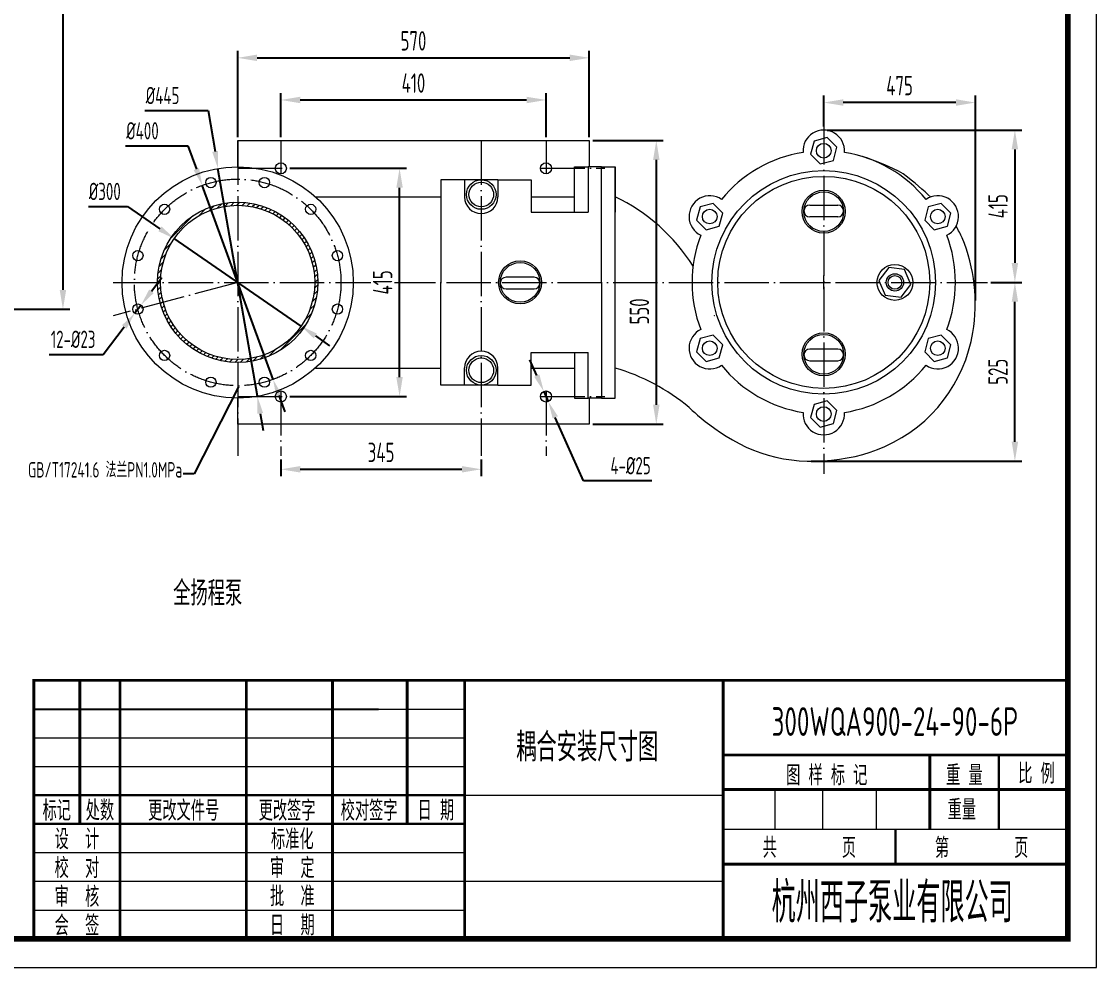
# Model space of a CAD drawing. Header units: millimetres. Extents: x 76430 to 80343, y 6501 to 9267.
# Drawn here: x 78600 to 80343, y 6501 to 8035 of the extents above; entities that cross this region are included whole.
import ezdxf
from ezdxf.enums import TextEntityAlignment as Align

# ---------------------------------------------------------------- set-up
doc = ezdxf.new("R2010")
doc.units = ezdxf.units.MM
doc.header["$LTSCALE"] = 3
doc.header["$PDSIZE"] = -5
doc.linetypes.add('ACAD_ISO04W100', pattern=[30, 24, -3, 0, -3])
doc.layers.get('0').update_dxf_attribs({"lineweight": 18})
doc.layers.get('Defpoints').update_dxf_attribs({"lineweight": 18})
for name, color, linetype in [('1轮廓实线层', 7, 'Continuous'), ('2细线层', 4, 'Continuous'), ('6文字层', 3, 'Continuous')]:
    doc.layers.add(name, color=color, linetype=linetype)
for name, color, linetype, lineweight in [('图层1', 7, 'Continuous', 18), ('尺寸线层', 3, 'Continuous', 18), ('标注', 7, 'Continuous', 13)]:
    doc.layers.add(name, color=color, linetype=linetype, lineweight=lineweight)
doc.styles.add('HZTXT', font='geniso.shx', dxfattribs={"width": 0.7, "bigfont": 'hztxt.shx'})
doc.styles.get("Standard").update_dxf_attribs({"font": 'geniso.shx', "width": 0.7, "bigfont": 'hztxt.shx'})
doc.dimstyles.new('ISO-25', dxfattribs={"dimscale": 5, "dimtxt": 3.5, "dimasz": 3.5, "dimexe": 1.25, "dimexo": 0.625, "dimgap": 1.3, "dimtad": 1, "dimdec": 0, "dimtxsty": 'HZTXT', "dimcen": 2.5, "dimdle": 5, "dimclrt": 256, "dimadec": 0, "dimazin": 0, "dimtfac": 1, "dimtdec": 0, "dimtmove": 0, "dimatfit": 3, "dimfxl": 1, "dimarcsym": 0})
doc.dimstyles.new('副本 (2) (3) ISO-25', dxfattribs={"dimscale": 8, "dimtxt": 3.5, "dimasz": 3.5, "dimexe": 1.25, "dimexo": 0.625, "dimgap": 1.3, "dimtad": 1, "dimtih": 1, "dimtoh": 1, "dimdec": 0, "dimtxsty": 'HZTXT', "dimcen": 2.5, "dimdle": 5, "dimclrt": 256, "dimadec": 0, "dimazin": 0, "dimtfac": 1, "dimtdec": 0, "dimtmove": 0, "dimatfit": 3, "dimfxl": 1, "dimtolj": 1, "dimarcsym": 1})

# ---------------------------------------------------------------- blocks, each defined once
blk = doc.blocks.new('*D9')
at = {"layer": 'Defpoints', "color": 0, "transparency": 16777216}
for p in [(79520.6, 7976), (78950.6, 7841.9), (79520.6, 7841.9)]:
    blk.add_point(p, dxfattribs=at)
at = {"layer": '尺寸线层', "color": 0, "linetype": 'Continuous', "lineweight": -2, "transparency": 16777216}
for p, q in [((78950.6, 7847.5), (78950.6, 7987.3)), ((79520.6, 7847.5), (79520.6, 7987.3)), ((78982.1, 7976), (79489.1, 7976))]:
    blk.add_line(p, q, dxfattribs=at)
at = {"layer": '尺寸线层', "color": 0, "transparency": 16777216}
for points in [[(78982.1, 7981.3), (78982.1, 7970.8), (78950.6, 7976)], [(79489.1, 7981.3), (79489.1, 7970.8), (79520.6, 7976)]]:
    blk.add_solid(points, dxfattribs=at)
at = {"layer": '尺寸线层', "transparency": 16777216, "insert": (79235.6, 8003.5), "char_height": 31.5, "attachment_point": 5, "style": 'HZTXT', "bg_fill": 3, "box_fill_scale": 1.1, "bg_fill_color": 256, "bg_fill_true_color": 13158600, "bg_fill_transparency": 7779240}
blk.add_mtext('\\A1;570', dxfattribs=at)
blk = doc.blocks.new('*D10')
at = {"layer": 'Defpoints', "color": 0, "transparency": 16777216}
for p in [(79450.6, 7907.7), (79020.6, 7841.9), (79450.6, 7841.9)]:
    blk.add_point(p, dxfattribs=at)
at = {"layer": '尺寸线层', "color": 0, "linetype": 'Continuous', "lineweight": -2, "transparency": 16777216}
for p, q in [((79020.6, 7847.5), (79020.6, 7918.9)), ((79450.6, 7847.5), (79450.6, 7918.9)), ((79052.1, 7907.7), (79419.1, 7907.7))]:
    blk.add_line(p, q, dxfattribs=at)
at = {"layer": '尺寸线层', "color": 0, "transparency": 16777216}
for points in [[(79052.1, 7912.9), (79052.1, 7902.4), (79020.6, 7907.7)], [(79419.1, 7912.9), (79419.1, 7902.4), (79450.6, 7907.7)]]:
    blk.add_solid(points, dxfattribs=at)
at = {"layer": '尺寸线层', "transparency": 16777216, "insert": (79235.6, 7935.1), "char_height": 31.5, "attachment_point": 5, "style": 'HZTXT', "bg_fill": 3, "box_fill_scale": 1.1, "bg_fill_color": 256, "bg_fill_true_color": 13158600, "bg_fill_transparency": 7778724}
blk.add_mtext('\\A1;410', dxfattribs=at)
blk = doc.blocks.new('*D11')
at = {"layer": 'Defpoints', "color": 0, "transparency": 16777216}
for p in [(79520.6, 7841.9), (79520.6, 7381.9), (79629.3, 7381.9)]:
    blk.add_point(p, dxfattribs=at)
at = {"layer": '尺寸线层', "color": 0, "linetype": 'Continuous', "lineweight": -2, "transparency": 16777216}
for p, q in [((79526.2, 7841.9), (79640.6, 7841.9)), ((79629.3, 7810.4), (79629.3, 7413.4)), ((79526.2, 7381.9), (79640.6, 7381.9))]:
    blk.add_line(p, q, dxfattribs=at)
at = {"layer": '尺寸线层', "color": 0, "transparency": 16777216}
for points in [[(79624.1, 7810.4), (79634.6, 7810.4), (79629.3, 7841.9)], [(79624.1, 7413.4), (79634.6, 7413.4), (79629.3, 7381.9)]]:
    blk.add_solid(points, dxfattribs=at)
at = {"layer": '尺寸线层', "transparency": 16777216, "insert": (79601.9, 7564.8), "char_height": 31.5, "attachment_point": 5, "rotation": 90, "style": 'HZTXT', "bg_fill": 3, "box_fill_scale": 1.1, "bg_fill_color": 256, "bg_fill_true_color": 13158600, "bg_fill_transparency": 7779240}
blk.add_mtext('\\A1;550', dxfattribs=at)
blk = doc.blocks.new('*D12')
at = {"layer": 'Defpoints', "color": 0, "transparency": 16777216}
for p in [(79029.6, 7796.9), (79213.1, 7796.9), (79029.6, 7426.9)]:
    blk.add_point(p, dxfattribs=at)
at = {"layer": '尺寸线层', "color": 0, "linetype": 'Continuous', "lineweight": -2, "transparency": 16777216}
for p, q in [((79035.2, 7796.9), (79224.3, 7796.9)), ((79213.1, 7458.4), (79213.1, 7765.4)), ((79035.2, 7426.9), (79224.3, 7426.9))]:
    blk.add_line(p, q, dxfattribs=at)
at = {"layer": '尺寸线层', "color": 0, "transparency": 16777216}
for points in [[(79207.8, 7765.4), (79218.3, 7765.4), (79213.1, 7796.9)], [(79207.8, 7458.4), (79218.3, 7458.4), (79213.1, 7426.9)]]:
    blk.add_solid(points, dxfattribs=at)
at = {"layer": '尺寸线层', "transparency": 16777216, "insert": (79185.6, 7611.9), "char_height": 31.5, "attachment_point": 5, "rotation": 90, "style": 'HZTXT', "bg_fill": 3, "box_fill_scale": 1.1, "bg_fill_color": 256, "bg_fill_true_color": 13158600, "bg_fill_transparency": 1785980}
blk.add_mtext('\\A1;415', dxfattribs=at)
blk = doc.blocks.new('*D13')
at = {"layer": 'Defpoints', "color": 0, "transparency": 16777216}
for p in [(79020.6, 7330.6), (79345.6, 7330.6), (79345.6, 7308.9)]:
    blk.add_point(p, dxfattribs=at)
at = {"layer": '尺寸线层', "color": 0, "linetype": 'Continuous', "lineweight": -2, "transparency": 16777216}
for p, q in [((79020.6, 7325), (79020.6, 7297.6)), ((79345.6, 7325), (79345.6, 7297.6)), ((79052.1, 7308.9), (79314.1, 7308.9))]:
    blk.add_line(p, q, dxfattribs=at)
at = {"layer": '尺寸线层', "color": 0, "transparency": 16777216}
for points in [[(79052.1, 7314.1), (79052.1, 7303.6), (79020.6, 7308.9)], [(79314.1, 7314.1), (79314.1, 7303.6), (79345.6, 7308.9)]]:
    blk.add_solid(points, dxfattribs=at)
at = {"layer": '尺寸线层', "transparency": 16777216, "insert": (79183.1, 7336.3), "char_height": 31.5, "attachment_point": 5, "style": 'HZTXT', "bg_fill": 3, "box_fill_scale": 1.1, "bg_fill_color": 256, "bg_fill_true_color": 13158600, "bg_fill_transparency": 7779756}
blk.add_mtext('\\A1;345', dxfattribs=at)
blk = doc.blocks.new('*D20')
at = {"layer": 'Defpoints', "color": 0, "transparency": 16777216}
for p in [(79446.9, 7435.1), (79454.2, 7418.7)]:
    blk.add_point(p, dxfattribs=at)
at = {"layer": '尺寸线层', "color": 0, "linetype": 'Continuous', "lineweight": -2, "transparency": 16777216}
for p, q in [((79435.6, 7460.7), (79424.2, 7486.3)), ((79446.9, 7435.1), (79454.2, 7418.7)), ((79511.1, 7290.3), (79465.6, 7393.1)), ((79622.3, 7290.3), (79511.1, 7290.3))]:
    blk.add_line(p, q, dxfattribs=at)
at = {"layer": '尺寸线层', "color": 0, "transparency": 16777216}
for points in [[(79439.9, 7462.6), (79431.3, 7458.9), (79446.9, 7435.1)], [(79469.8, 7395), (79461.3, 7391.2), (79454.2, 7418.7)]]:
    blk.add_solid(points, dxfattribs=at)
at = {"layer": '尺寸线层', "transparency": 16777216, "insert": (79587.6, 7314.7), "char_height": 28, "attachment_point": 5, "style": 'HZTXT'}
blk.add_mtext('\\A1;4-%%C25', dxfattribs=at)
blk = doc.blocks.new('*D25')
at = {"layer": 'Defpoints', "color": 0, "transparency": 16777216}
for p in [(78847.7, 7682.9), (79053.5, 7541)]:
    blk.add_point(p, dxfattribs=at)
at = {"layer": '尺寸线层', "color": 0, "linetype": 'Continuous', "lineweight": -2, "transparency": 16777216}
for p, q in [((78708.7, 7735), (78772, 7735)), ((78772, 7735), (78824.6, 7698.8)), ((79053.5, 7541), (78847.7, 7682.9)), ((79076.6, 7525.1), (79099.6, 7509.2))]:
    blk.add_line(p, q, dxfattribs=at)
at = {"layer": '尺寸线层', "color": 0, "transparency": 16777216}
for points in [[(78827.3, 7702.6), (78822, 7694.9), (78847.7, 7682.9)], [(79079.2, 7528.9), (79073.9, 7521.2), (79053.5, 7541)]]:
    blk.add_solid(points, dxfattribs=at)
at = {"layer": '尺寸线层', "transparency": 16777216, "insert": (78735.2, 7759.4), "char_height": 28, "attachment_point": 5, "style": 'HZTXT'}
blk.add_mtext('\\A1;%%C300', dxfattribs=at)
blk = doc.blocks.new('*D21')
at = {"layer": 'Defpoints', "color": 0, "transparency": 16777216}
for p in [(78918.7, 7796.7), (78982.5, 7427.2)]:
    blk.add_point(p, dxfattribs=at)
at = {"layer": '尺寸线层', "color": 0, "linetype": 'Continuous', "lineweight": -2, "transparency": 16777216}
for p, q in [((78800.1, 7890.5), (78902.5, 7890.5)), ((78902.5, 7890.5), (78913.9, 7824.3)), ((78982.5, 7427.2), (78918.7, 7796.7)), ((78987.2, 7399.6), (78992, 7372))]:
    blk.add_line(p, q, dxfattribs=at)
at = {"layer": '尺寸线层', "color": 0, "transparency": 16777216}
for points in [[(78918.5, 7825.1), (78909.3, 7823.5), (78918.7, 7796.7)], [(78991.8, 7400.4), (78982.6, 7398.8), (78982.5, 7427.2)]]:
    blk.add_solid(points, dxfattribs=at)
at = {"layer": '尺寸线层', "transparency": 16777216, "insert": (78828.9, 7914.9), "char_height": 28, "attachment_point": 5, "style": 'HZTXT'}
blk.add_mtext('\\A1;%%C445', dxfattribs=at)
blk = doc.blocks.new('*D22')
at = {"layer": 'Defpoints', "color": 0, "transparency": 16777216}
for p in [(78893.2, 7769.3), (79008, 7454.6)]:
    blk.add_point(p, dxfattribs=at)
at = {"layer": '尺寸线层', "color": 0, "linetype": 'Continuous', "lineweight": -2, "transparency": 16777216}
for p, q in [((78768.8, 7833.3), (78869.8, 7833.3)), ((78869.8, 7833.3), (78883.6, 7795.6)), ((79008, 7454.6), (78893.2, 7769.3)), ((79017.6, 7428.3), (79027.2, 7402))]:
    blk.add_line(p, q, dxfattribs=at)
at = {"layer": '尺寸线层', "color": 0, "transparency": 16777216}
for points in [[(78888, 7797.2), (78879.2, 7794), (78893.2, 7769.3)], [(79022, 7429.9), (79013.2, 7426.7), (79008, 7454.6)]]:
    blk.add_solid(points, dxfattribs=at)
at = {"layer": '尺寸线层', "transparency": 16777216, "insert": (78796.3, 7857.7), "char_height": 28, "attachment_point": 5, "style": 'HZTXT'}
blk.add_mtext('\\A1;%%C400', dxfattribs=at)
blk = doc.blocks.new('1')
at = {"ltscale": 0.5}
for p, q in [((80296.5, 6966.7), (80296.5, 6547.7)), ((79318.6, 6780.5), (79737.7, 6780.5)), ((80296.5, 6724.6), (79737.7, 6724.6)), ((79318.6, 6640.8), (79737.7, 6640.8)), ((78620.1, 6547.7), (80296.5, 6547.7))]:
    blk.add_line(p, q, dxfattribs=at)
at = {"const_width": 9.31}
blk.add_lwpolyline([(76664.4, 9220.5), (80296.5, 9220.5), (80296.5, 6547.7), (76664.4, 6547.7)], close=True, dxfattribs=at)
for points, const_width in [([(78620.1, 6547.7), (78620.1, 6966.7), (80296.5, 6966.7)], 4.66), ([(78694.6, 6966.7), (78694.6, 6733.9)], 4.66), ([(78759.8, 6966.7), (78759.8, 6547.7)], 4.66), ([(78964.7, 6966.7), (78964.7, 6733.9)], 4.66), ([(79104.4, 6966.7), (79104.4, 6733.9)], 4.66), ([(79225.5, 6966.7), (79225.5, 6733.9)], 4.66), ([(79318.6, 6966.7), (79318.6, 6733.9)], 4.66), ([(79737.7, 6547.7), (79737.7, 6966.7)], 4.66), ([(79737.7, 6845.7), (80296.5, 6845.7)], 4.66), ([(80072.9, 6724.6), (80072.9, 6845.7)], 4.66), ([(80184.7, 6724.6), (80184.7, 6845.7)], 3.73), ([(78620.1, 6780.5), (79318.6, 6780.5)], 3.73), ([(79737.7, 6789.8), (80296.5, 6789.8)], 4.66), ([(78620.1, 6733.9), (79318.6, 6733.9)], 3.73), ([(78964.7, 6733.9), (78964.7, 6547.7)], 4.66), ([(79104.4, 6733.9), (79104.4, 6547.7)], 4.66), ([(79318.6, 6733.9), (79318.6, 6547.7)], 4.66), ([(79737.7, 6603.5), (79737.7, 6733.9)], 4.66), ([(80017.1, 6668.7), (80017.1, 6724.6)], 3.73), ([(79737.7, 6668.7), (80296.5, 6668.7)], 4.66)]:
    blk.add_lwpolyline(points, dxfattribs=dict(const_width=const_width))
at = {"layer": '1轮廓实线层'}
blk.add_line((80296.5, 6966.7), (78620.1, 6966.7), dxfattribs=at)
at = {"layer": '2细线层'}
blk.add_line((78620.1, 6920.2), (79178.9, 6920.2), dxfattribs=at)
at = {"layer": '尺寸线层'}
for p, q in [((80343, 6501.1), (80343, 9267)), ((78620.1, 6920.2), (79318.6, 6920.2)), ((78620.1, 6873.6), (79318.6, 6873.6)), ((78620.1, 6827), (79318.6, 6827)), ((79821.5, 6789.8), (79821.5, 6724.6)), ((79898.7, 6789.8), (79898.7, 6724.6)), ((79986, 6789.8), (79986, 6724.6)), ((78620.1, 6687.3), (79318.6, 6687.3)), ((78620.1, 6640.8), (79318.6, 6640.8)), ((78620.1, 6594.2), (79318.6, 6594.2)), ((76431.6, 6501.1), (80343, 6501.1))]:
    blk.add_line(p, q, dxfattribs=at)
at = {"layer": '尺寸线层', "const_width": 3.73}
blk.add_lwpolyline([(78620.1, 6966.7), (78620.1, 6547.7)], dxfattribs=at)
at = {"layer": '2细线层', "ltscale": 0.5, "width": 0.707}
for tag, p in [('比例', (80241.9, 6756.8)), ('标准化', (79205.2, 6708.2)), ('设计', (78860.9, 6706.9)), ('校对', (78859.8, 6663.9)), ('审定', (79208.1, 6663.5)), ('审核', (78858.1, 6615.9)), ('批准', (79209.6, 6615.8)), ('会签', (78857, 6571.6)), ('日期', (79210.6, 6572))]:
    blk.add_attdef(tag, text='', height=32.6, dxfattribs=at).set_placement(p, align=Align.MIDDLE_CENTER)
at = {"layer": '6文字层', "width": 0.707}
blk.add_attdef('代号', (76966, 9184), '', height=46.6, rotation=180, dxfattribs=at)
at = {"layer": '6文字层', "ltscale": 0.5, "width": 0.707}
blk.add_attdef('编码', text='', height=46.6, dxfattribs=at).set_placement((79516, 6587.8), align=Align.MIDDLE_CENTER)
at = {"layer": '尺寸线层', "width": 0.707}
for s, p in [('图 样 标 记', (79905.7, 6814.4)), ('重 量', (80128.8, 6814.4)), ('比 例', (80245.7, 6817)), ('标记', (78657.4, 6757.2)), ('处数', (78727.2, 6757.2)), ('更改文件号', (78863, 6757.2)), ('更改签字', (79030.7, 6757.2)), ('校对签字', (79163.7, 6757.2)), ('日 期', (79272, 6757.2)), ('设  计', (78690, 6710.6)), ('标准化', (79039.2, 6710.6)), ('共        页', (79877.4, 6696.7)), ('第        页', (80156.8, 6696.7)), ('校  对', (78690, 6664.1)), ('审  定', (79039.2, 6664.1)), ('审  核', (78690, 6617.5)), ('批  准', (79039.2, 6618.2)), ('会  签', (78690, 6570.9)), ('日  期', (79039.2, 6570.9))]:
    blk.add_text(s, height=32.6, dxfattribs=at).set_placement(p, align=Align.MIDDLE)
at = {"layer": '尺寸线层'}
for tag, height, width, p in [('图号', 46.6, 0.707, (80016.1, 6899.9)), ('图样名称', 46.6, 0.707, (79517.2, 6858.4)), ('重量', 32.6, 0.707, (80124.7, 6756.9)), ('材料', 46.6, 0.707, (79518.9, 6698.8)), ('杭州西子泵业有限公司', 65.2, 0.6, (80011.8, 6606.5))]:
    blk.add_attdef(tag, text='', height=height, dxfattribs=dict(at, width=width)).set_placement(p, align=Align.MIDDLE_CENTER)
blk = doc.blocks.new('*D28')
at = {"layer": 'Defpoints', "color": 0, "transparency": 16777216}
for p in [(78209.4, 8577.2), (78369.1, 7568.3), (78667.3, 7568.3)]:
    blk.add_point(p, dxfattribs=at)
at = {"layer": '尺寸线层', "color": 0, "linetype": 'Continuous', "lineweight": -2, "transparency": 16777216}
for p, q in [((78215, 8577.2), (78678.6, 8577.2)), ((78667.3, 8545.7), (78667.3, 7599.8)), ((78374.7, 7568.3), (78678.6, 7568.3))]:
    blk.add_line(p, q, dxfattribs=at)
at = {"layer": '尺寸线层', "color": 0, "transparency": 16777216}
for points in [[(78662.1, 8545.7), (78672.6, 8545.7), (78667.3, 8577.2)], [(78662.1, 7599.8), (78672.6, 7599.8), (78667.3, 7568.3)]]:
    blk.add_solid(points, dxfattribs=at)
at = {"layer": '尺寸线层', "transparency": 16777216, "insert": (78639.9, 8072.8), "char_height": 31.5, "attachment_point": 5, "rotation": 90, "style": 'HZTXT', "bg_fill": 3, "box_fill_scale": 1.1, "bg_fill_color": 256, "bg_fill_true_color": 13158600, "bg_fill_transparency": 0}
blk.add_mtext('\\A1;2150', dxfattribs=at)
blk = doc.blocks.new('*D32')
at = {"layer": 'Defpoints', "color": 0, "transparency": 16777216}
for p in [(79900.8, 7903.5), (79900.8, 7859), (80146.6, 7576.6)]:
    blk.add_point(p, dxfattribs=at)
at = {"layer": '尺寸线层', "color": 0, "linetype": 'Continuous', "lineweight": -2, "transparency": 16777216}
for p, q in [((79900.8, 7864.6), (79900.8, 7914.8)), ((80146.6, 7582.3), (80146.6, 7914.8)), ((80115.1, 7903.5), (79932.3, 7903.5))]:
    blk.add_line(p, q, dxfattribs=at)
at = {"layer": '尺寸线层', "color": 0, "transparency": 16777216}
for points in [[(79932.3, 7908.8), (79932.3, 7898.3), (79900.8, 7903.5)], [(80115.1, 7908.8), (80115.1, 7898.3), (80146.6, 7903.5)]]:
    blk.add_solid(points, dxfattribs=at)
at = {"layer": '尺寸线层', "transparency": 16777216, "insert": (80023.7, 7931), "char_height": 31.5, "attachment_point": 5, "style": 'HZTXT', "bg_fill": 3, "box_fill_scale": 1.1, "bg_fill_color": 256, "bg_fill_true_color": 13158600, "bg_fill_transparency": 3403728}
blk.add_mtext('\\A1;475', dxfattribs=at)
blk = doc.blocks.new('*D33')
at = {"layer": 'Defpoints', "color": 0, "transparency": 16777216}
for p in [(79900.8, 7859), (80166.2, 7611.9), (80210.7, 7611.9)]:
    blk.add_point(p, dxfattribs=at)
at = {"layer": '尺寸线层', "color": 0, "linetype": 'Continuous', "lineweight": -2, "transparency": 16777216}
for p, q in [((79906.5, 7859), (80222, 7859)), ((80210.7, 7827.5), (80210.7, 7643.4)), ((80171.8, 7611.9), (80222, 7611.9))]:
    blk.add_line(p, q, dxfattribs=at)
at = {"layer": '尺寸线层', "color": 0, "transparency": 16777216}
for points in [[(80205.5, 7827.5), (80216, 7827.5), (80210.7, 7859)], [(80205.5, 7643.4), (80216, 7643.4), (80210.7, 7611.9)]]:
    blk.add_solid(points, dxfattribs=at)
at = {"layer": '尺寸线层', "transparency": 16777216, "insert": (80183.3, 7735.4), "char_height": 31.5, "attachment_point": 5, "rotation": 90, "style": 'HZTXT', "bg_fill": 3, "box_fill_scale": 1.1, "bg_fill_color": 256, "bg_fill_true_color": 13158600, "bg_fill_transparency": 14391112}
blk.add_mtext('\\A1;415', dxfattribs=at)
blk = doc.blocks.new('*D34')
at = {"layer": 'Defpoints', "color": 0, "transparency": 16777216}
for p in [(80169.3, 7611.9), (80210.7, 7611.9), (79874.6, 7322)]:
    blk.add_point(p, dxfattribs=at)
at = {"layer": '尺寸线层', "color": 0, "linetype": 'Continuous', "lineweight": -2, "transparency": 16777216}
for p, q in [((80174.9, 7611.9), (80222, 7611.9)), ((80210.7, 7353.5), (80210.7, 7580.4)), ((79880.2, 7322), (80222, 7322))]:
    blk.add_line(p, q, dxfattribs=at)
at = {"layer": '尺寸线层', "color": 0, "transparency": 16777216}
for points in [[(80205.5, 7580.4), (80216, 7580.4), (80210.7, 7611.9)], [(80205.5, 7353.5), (80216, 7353.5), (80210.7, 7322)]]:
    blk.add_solid(points, dxfattribs=at)
at = {"layer": '尺寸线层', "transparency": 16777216, "insert": (80183.3, 7467), "char_height": 31.5, "attachment_point": 5, "rotation": 90, "style": 'HZTXT', "bg_fill": 3, "box_fill_scale": 1.1, "bg_fill_color": 256, "bg_fill_true_color": 13158600, "bg_fill_transparency": 3476300}
blk.add_mtext('\\A1;525', dxfattribs=at)
blk = doc.blocks.new('*D37')
at = {"layer": 'Defpoints', "color": 0, "transparency": 16777216}
for p in [(78793.9, 7575.2), (78783.7, 7561.9)]:
    blk.add_point(p, dxfattribs=at)
at = {"layer": '尺寸线层', "color": 0, "linetype": 'Continuous', "lineweight": -2, "transparency": 16777216}
for p, q in [((78810.8, 7597.5), (78827.8, 7619.7)), ((78793.9, 7575.2), (78783.7, 7561.9)), ((78732.8, 7495.1), (78766.8, 7539.7)), ((78645.1, 7495.1), (78732.8, 7495.1))]:
    blk.add_line(p, q, dxfattribs=at)
at = {"layer": '尺寸线层', "color": 0, "transparency": 16777216}
for points in [[(78807.1, 7600.3), (78814.5, 7594.6), (78793.9, 7575.2)], [(78763.1, 7542.5), (78770.5, 7536.9), (78783.7, 7561.9)]]:
    blk.add_solid(points, dxfattribs=at)
at = {"layer": '尺寸线层', "transparency": 16777216, "insert": (78683.8, 7519.6), "char_height": 28, "attachment_point": 5, "style": 'HZTXT'}
blk.add_mtext('\\A1;12-%%C23', dxfattribs=at)

msp = doc.modelspace()

# ---------------------------------------------------------------- hatches: boundary and pattern name
at = {"true_color": 0xff0000}
h = msp.add_hatch(dxfattribs=at)
h.set_pattern_fill('AR-CONC', color=1, scale=0.7, style=0)
h.set_pattern_definition([(50, (63412.21, 4017.16), (127.5293, -11.15736), [13.335, -146.685]), (355, (63412.21, 4017.16), (-24.67, 133.7397), [10.668, -117.348]), (100.451, (63422.84, 4016.23), (102.85975, 122.5817), [11.333, -124.663]), (46.1842, (63412.21, 4052.72), (189.7553, -29.4296), [20.0025, -220.0275]), (96.6356, (63428.02, 4050.27), (166.183, 173.1979), [16.9995, -186.9945]), (351.184, (63412.21, 4052.72), (166.1832, 173.1976), [16.002, -176.022]), (21, (63429.99, 4043.83), (106.1304, -71.58586), [13.335, -146.685]), (326, (63429.99, 4043.83), (43.2614, 128.9316), [10.668, -117.348]), (71.4514, (63438.84, 4037.87), (149.3915, 57.346), [11.333, -124.663]), (37.5, (63412.21, 4017.16), (2.16202, 59.18853), [0, -115.9256, 0, -119.126, 0, -117.7925]), (7.5, (63412.21, 4017.16), (46.77376, 70.1264), [0, -67.9196, 0, -113.2586, 0, -44.8945]), (327.5, (63372.56, 4017.16), (94.91342, -4.01012), [0, -44.45, 0, -138.684, 0, -184.023]), (317.5, (63354.78, 4017.16), (103.69043, 17.79854), [0, -57.785, 0, -92.1004, 0, -130.683])])
edge = h.paths.add_edge_path()
edge.add_spline(control_points=[(76795.5, 8817.5), (76799, 8749.1), (76802.7, 8632.2), (76783.8, 8406.6), (76929.6, 8454.7), (76998, 8453.8), (77016.4, 8452.1)], knot_values=[50.409911, 50.409911, 50.409911, 50.409911, 274.200481, 416.752058, 558.002543, 612.907766, 612.907766, 612.907766, 612.907766], degree=3, periodic=0)
edge.add_line((77016.4, 8452.1), (77016.4, 8679.8))
edge.add_line((77016.4, 8679.8), (77554.1, 8679.8))
edge.add_line((77554.1, 8679.8), (77554.1, 8817.5))
edge.add_line((77554.1, 8817.5), (76795.5, 8817.5))
edge = h.paths.add_edge_path()
edge.add_line((78635.3, 8817.5), (78635.3, 8679.8))
edge.add_line((78635.3, 8679.8), (78768.6, 8679.8))
edge.add_spline(control_points=[(78768.6, 8679.8), (78775.9, 8699.2), (78877.9, 8735.6), (78653.7, 8737.2), (78737.3, 8799.8), (78753.2, 8817.5)], knot_values=[0, 0, 0, 0, 30279.059619, 85085.053596, 119871.904563, 119871.904563, 119871.904563, 119871.904563], weights=[1, 1, 1, 1, 1, 1], degree=3, periodic=0)
edge.add_line((78753.2, 8817.5), (78635.3, 8817.5))
edge = h.paths.add_edge_path()
edge.add_line((78466.7, 7316.6), (77929.1, 7316.6))
edge.add_line((77929.1, 7316.6), (77929.1, 7432.2))
edge.add_line((77929.1, 7432.2), (77829.1, 7432.2))
edge.add_line((77829.1, 7432.2), (77259.1, 7432.2))
edge.add_line((77259.1, 7432.2), (77143.7, 7432.2))
edge.add_spline(control_points=[(77143.7, 7432.2), (77187, 7403.3), (76998.8, 7173.9), (77525.9, 7215.7), (77797.5, 7097.3), (78109.8, 7070.2), (78527.5, 7054), (78416.6, 7314.2), (78466.7, 7316.6)], knot_values=[0, 0, 0, 0, 20879.543298, 78808.985361, 123191.760554, 177764.257059, 215950.198456, 236069.073339, 236069.073339, 236069.073339, 236069.073339], weights=[1, 1, 1, 1, 1, 1, 1, 1, 1], degree=3, periodic=0)
h.paths.add_polyline_path([(77804.3, 8781.6), (77870.5, 8781.6), (77870.5, 8714.1), (77804.3, 8714.1)], flags=9)
at = {"layer": '标注'}
h = msp.add_hatch(dxfattribs=at)
h.set_pattern_fill('ANSI31', color=256, style=0, pattern_type=0)
h.set_pattern_definition([(45, (84239.059, -1215.9915), (-4.490128, 4.490128), [])])
edge = h.paths.add_edge_path(flags=0)
edge.add_line((79080.6, 7611.9), (79075.6, 7611.9))
edge.add_arc((78950.6, 7611.9), 125, 270, 360, ccw=False)
edge.add_line((78950.6, 7486.9), (78950.6, 7481.9))
edge.add_arc((78950.6, 7611.9), 130, 270, 360)
edge = h.paths.add_edge_path(flags=0)
edge.add_line((78950.6, 7741.9), (78950.6, 7736.9))
edge.add_arc((78950.6, 7611.9), 125, 0, 90, ccw=False)
edge.add_line((79075.6, 7611.9), (79080.6, 7611.9))
edge.add_arc((78950.6, 7611.9), 130, 0, 90)
edge = h.paths.add_edge_path(flags=0)
edge.add_line((78950.6, 7736.9), (78950.6, 7741.9))
edge.add_arc((78950.6, 7611.9), 130, 90, 180)
edge.add_line((78820.6, 7611.9), (78825.6, 7611.9))
edge.add_arc((78950.6, 7611.9), 125, 90, 180, ccw=False)
edge = h.paths.add_edge_path(flags=0)
edge.add_line((78825.6, 7611.9), (78820.6, 7611.9))
edge.add_arc((78950.6, 7611.9), 130, 180, 270)
edge.add_line((78950.6, 7481.9), (78950.6, 7486.9))
edge.add_arc((78950.6, 7611.9), 125, 180, 270, ccw=False)

# ---------------------------------------------------------------- linework, layer by layer
at = {"color": 1, "linetype": 'ACAD_ISO04W100'}
for p, q in [((79900.8, 7874.8), (79900.8, 7301.3)), ((78950.6, 7841.9), (78950.6, 7330.6)), ((79020.6, 7841.9), (79020.6, 7787.9)), ((79345.6, 7841.9), (79345.6, 7330.6)), ((79450.6, 7841.9), (79450.6, 7787.9)), ((78950.6, 7796.9), (79029.6, 7796.9)), ((79441.6, 7796.9), (79546.1, 7796.9)), ((78748.6, 7611.9), (80166.2, 7611.9)), ((78950.6, 7611.9), (78748.7, 7557.8)), ((78950.6, 7426.9), (79029.6, 7426.9)), ((79020.6, 7435.9), (79020.6, 7330.6)), ((79441.6, 7426.9), (79546.1, 7426.9)), ((79450.6, 7435.9), (79450.6, 7330.6))]:
    msp.add_line(p, q, dxfattribs=at)
at = {"linetype": 'ByBlock'}
for p, q in [((79878.1, 7737.1), (79923.6, 7737.1)), ((79923.6, 7718.2), (79878.1, 7718.2)), ((79431.3, 7620.3), (79385.7, 7620.3)), ((79900.8, 7600.8), (79900.8, 7623)), ((79385.7, 7601.4), (79431.3, 7601.4)), ((79889.7, 7611.9), (79911.9, 7611.9)), ((79923.6, 7503.8), (79878.1, 7503.8)), ((79878.1, 7484.9), (79923.6, 7484.9))]:
    msp.add_line(p, q, dxfattribs=at)
for centre, radius in [((79900.8, 7825.4), 11.9), ((79900.8, 7611.9), 171.9), ((79716, 7718.7), 11.9), ((80085.7, 7718.7), 11.9), ((79716, 7505.2), 11.9), ((80085.7, 7505.2), 11.9), ((79900.8, 7398.4), 11.9)]:
    msp.add_circle(centre, radius)
for centre, radius in [((79900.8, 7611.9), 181.3), ((79900.8, 7726.6), 34.9), ((79900.8, 7726.6), 32.2), ((79408.5, 7611.9), 34.9), ((79408.5, 7611.9), 32.2), ((79900.8, 7495.4), 34.9), ((79900.8, 7495.4), 32.2)]:
    msp.add_circle(centre, radius, dxfattribs=at)
at = {"color": 1, "linetype": 'ACAD_ISO04W100'}
msp.add_circle((78950.6, 7611.9), 167.5, dxfattribs=at)
for centre, radius, start, end in [((79900.8, 7825.4), 33.6, 355.4905, 184.5095), ((79429.5, 7473.9), 307.2, 32.3511, 64.3195), ((79716, 7718.7), 33.6, 55.4905, 244.5095), ((80085.7, 7718.7), 33.6, 295.4905, 124.5095), ((79900.8, 7611.9), 213.5, 159.0191, 200.9809), ((79900.8, 7611.9), 213.5, 159.0191, 200.9809), ((79900.8, 7611.9), 213.5, 159.0191, 200.9809), ((79900.8, 7611.9), 213.5, 339.0191, 20.9809), ((79900.8, 7611.9), 213.5, 339.0191, 20.9809), ((79900.8, 7611.9), 213.5, 339.0191, 20.9809), ((79900.8, 7611.9), 213.5, 339.0191, 20.9809), ((79631.1, 7591.3), 98.1, 340.1564, 340.5224), ((79716, 7505.2), 33.6, 115.4905, 304.5095), ((80085.7, 7505.2), 33.6, 235.4905, 64.5095), ((79900.8, 7611.9), 213.5, 219.0191, 260.9809), ((79900.8, 7611.9), 213.5, 279.0191, 320.9809), ((79900.8, 7398.4), 33.6, 175.4905, 4.5095)]:
    msp.add_arc(centre, radius, start, end)
at = {"linetype": 'ByBlock'}
for centre, start, end in [((79878.1, 7727.7), 90, 270), ((79923.6, 7727.7), 270, 90), ((79385.7, 7610.8), 90, 270), ((79431.3, 7610.8), 270, 90), ((79878.1, 7494.3), 90, 270), ((79923.6, 7494.3), 270, 90)]:
    msp.add_arc(centre, 9.44, start, end, dxfattribs=at)
at = {"layer": '图层1'}
for p, q in [((78950.6, 7841.9), (79520.6, 7841.9)), ((78950.6, 7799.4), (78950.6, 7841.9)), ((79520.6, 7841.9), (79520.6, 7799.4)), ((79496.6, 7725.6), (79496.6, 7799.4)), ((79496.6, 7799.4), (79518.6, 7799.4)), ((79540.6, 7799.4), (79518.6, 7799.4)), ((79518.6, 7799.4), (79518.6, 7725.6)), ((79540.6, 7611.9), (79540.6, 7799.4)), ((79540.6, 7799.4), (79562.6, 7799.4)), ((79562.6, 7799.4), (79562.6, 7725.6)), ((79562.6, 7424.4), (79562.6, 7799.4)), ((79372.6, 7778.4), (79279.8, 7778.4)), ((79279.8, 7778.4), (79279.8, 7611.9)), ((79318.6, 7778.4), (79318.6, 7750.4)), ((79372.6, 7778.4), (79426.3, 7778.4)), ((79372.6, 7778.4), (79372.6, 7750.4)), ((79426.3, 7778.4), (79426.3, 7725.6)), ((79076.6, 7750.8), (79279.8, 7750.8)), ((79426.3, 7750.8), (79496.6, 7750.8)), ((79426.3, 7725.6), (79518.6, 7725.6)), ((79279.8, 7445.4), (79279.8, 7611.9)), ((79540.6, 7611.9), (79540.6, 7424.4)), ((79426.3, 7445.4), (79426.3, 7498.2)), ((79426.3, 7498.2), (79518.6, 7498.2)), ((79496.6, 7498.2), (79496.6, 7424.4)), ((79518.6, 7424.4), (79518.6, 7498.2)), ((79076.6, 7473.1), (79279.8, 7473.1)), ((79318.6, 7445.4), (79318.6, 7473.4)), ((79372.6, 7445.4), (79372.6, 7473.4)), ((79426.3, 7473.1), (79496.6, 7473.1)), ((79372.6, 7445.4), (79279.8, 7445.4)), ((79372.6, 7445.4), (79426.3, 7445.4)), ((78950.6, 7381.9), (78950.6, 7424.4)), ((79496.6, 7424.4), (79518.6, 7424.4)), ((79540.6, 7424.4), (79518.6, 7424.4)), ((79520.6, 7424.4), (79520.6, 7381.9)), ((79540.6, 7424.4), (79562.6, 7424.4)), ((79520.6, 7381.9), (78950.6, 7381.9))]:
    msp.add_line(p, q, dxfattribs=at)
for points in [[(79916.4, 7809.8), (79922.1, 7831.1), (79906.5, 7846.6), (79885.3, 7841), (79879.6, 7819.7), (79895.1, 7804.2)], [(79737.2, 7724.4), (79721.6, 7739.9), (79700.4, 7734.2), (79694.7, 7713), (79710.3, 7697.4), (79731.5, 7703.1)], [(80080, 7697.4), (80101.3, 7703.1), (80106.9, 7724.4), (80091.4, 7739.9), (80070.2, 7734.2), (80064.5, 7713)], [(80042, 7608.7), (80031.9, 7632.7), (80006.1, 7635.9), (79990.3, 7615.2), (80000.4, 7591.2), (80026.2, 7587.9)], [(79721.6, 7526.4), (79700.4, 7520.7), (79694.7, 7499.5), (79710.3, 7483.9), (79731.5, 7489.6), (79737.2, 7510.9)], [(80064.5, 7499.5), (80080, 7483.9), (80101.3, 7489.6), (80106.9, 7510.9), (80091.4, 7526.4), (80070.2, 7520.7)], [(79885.3, 7414), (79879.6, 7392.8), (79895.1, 7377.2), (79916.4, 7382.9), (79922.1, 7404.1), (79906.5, 7419.7)]]:
    msp.add_lwpolyline(points, close=True, dxfattribs=at)
for centre, radius in [((78950.6, 7611.9), 187.5), ((79020.6, 7796.9), 9), ((79450.6, 7796.9), 9), ((78907.2, 7773.7), 8.33), ((78993.9, 7773.7), 8.33), ((79345.6, 7754.4), 24), ((79345.6, 7754.4), 20), ((78950.6, 7611.9), 130), ((78832.1, 7730.4), 8.33), ((78950.6, 7611.9), 125), ((78788.8, 7655.3), 8.33), ((80016.2, 7611.9), 29.1), ((80016.2, 7611.9), 14.1), ((80016.2, 7611.9), 11.1), ((78788.8, 7568.6), 8.33), ((78832.1, 7493.5), 8.33), ((79345.6, 7469.4), 24), ((79345.6, 7469.4), 20), ((78907.2, 7450.1), 8.33), ((78993.9, 7450.1), 8.33), ((79020.6, 7426.9), 9), ((79450.6, 7426.9), 9)]:
    msp.add_circle(centre, radius, dxfattribs=at)
for centre, radius, start, end in [((79900.8, 7611.9), 213.5, 99.0191, 140.9809), ((79900.8, 7611.9), 213.5, 39.0191, 80.9809), ((79345.6, 7750.4), 27, 180, 0), ((79900.8, 7611.9), 213.5, 159.0191, 200.9809), ((79900.8, 7611.9), 213.5, 339.0191, 20.9809), ((79345.6, 7473.4), 27, 0, 180), ((79900.8, 7611.9), 213.5, 219.0191, 260.9809), ((79900.8, 7611.9), 213.5, 279.0191, 320.9809), ((79469.7, 7153.7), 332.6, 50.2112, 73.7851)]:
    msp.add_arc(centre, radius, start, end, dxfattribs=at)
for points in [[(80029.7, 7788.1), (80008.9, 7799.6), (79986, 7808), (79963.8, 7815.9)], [(80074.3, 7750.3), (80062.6, 7761.1), (80048.1, 7773.5), (80029.7, 7788.1)]]:
    msp.add_open_spline(points, degree=3, dxfattribs=at)
msp.add_open_spline([(79682.6, 7409.3), (79682.6, 7409.3), (79782.3, 7308.1), (80037.5, 7326), (80160.4, 7492.5), (80144.9, 7643.3), (80119.4, 7696.4), (80115.4, 7703)], degree=3, knots=[0, 0, 0, 0, 36974.9699, 72657.312666, 118371.806752, 146638.781426, 150364.786633, 150364.786633, 150364.786633, 150364.786633], dxfattribs=at)

# ---------------------------------------------------------------- texts
at = {"layer": '尺寸线层', "attachment_point": 9, "style": 'HZTXT'}
for s, insert, char_height in [('{\\C1;GB/T17241.6 }法兰PN1.0MPa', (78860.6, 7295.5), 25), ('{\\C3;全扬程泵}', (78958, 7087.8), 40)]:
    msp.add_mtext(s, dxfattribs=dict(at, insert=insert, char_height=char_height))

# ---------------------------------------------------------------- leaders
at = {"color": 1, "true_color": 0xff0000, "has_arrowhead": 0, "annotation_type": 0, "has_hookline": 1, "hookline_direction": 1, "text_width": 252.8}
msp.add_leader([(78951.7, 7442.4), (78880, 7301.5), (78862.5, 7301.5)], dimstyle='ISO-25', override={"dimgap": 1.3, "dimtad": 0}, dxfattribs=at)

# ---------------------------------------------------------------- next in the draw order: dimensions: what is measured, and where the dimension line sits
at = {"layer": '尺寸线层'}
for base, p1, p2, text, picture, middle in [((79520.6, 7976), (78950.6, 7841.9), (79520.6, 7841.9), '570', '*D9', (79235.6, 8003.5)), ((79345.6, 7308.9), (79020.6, 7330.6), (79345.6, 7330.6), '345', '*D13', (79183.1, 7336.3))]:
    dim = msp.add_linear_dim(base=base, p1=p1, p2=p2, text=text, dimstyle='ISO-25', override={"dimscale": 9, "dimsah": 1, "dimtfill": 1, "dimtolj": 1}, dxfattribs=at)
    dim.commit()
    dim.dimension.update_dxf_attribs({"geometry": picture, "text_midpoint": middle})
dim = msp.add_linear_dim(base=(79213.1, 7796.9), p1=(79029.6, 7426.9), p2=(79029.6, 7796.9), angle=90, text='415', dimstyle='ISO-25', override={"dimscale": 9, "dimsah": 1, "dimtfill": 1, "dimtolj": 1}, dxfattribs=at)
dim.commit()
dim.dimension.update_dxf_attribs({"geometry": '*D12', "text_midpoint": (79185.6, 7611.9)})

# ---------------------------------------------------------------- next in the draw order: linework, layer by layer
at = {"layer": '图层1'}
for centre in [(79069, 7730.4), (79112.4, 7655.3), (79112.4, 7568.6), (79069, 7493.5)]:
    msp.add_circle(centre, 8.33, dxfattribs=at)

# ---------------------------------------------------------------- next in the draw order: dimensions: what is measured, and where the dimension line sits
at = {"layer": '尺寸线层'}
dim = msp.add_linear_dim(base=(79450.6, 7907.7), p1=(79020.6, 7841.9), p2=(79450.6, 7841.9), text='410', dimstyle='ISO-25', override={"dimscale": 9, "dimsah": 1, "dimtfill": 1, "dimtolj": 1}, dxfattribs=at)
dim.commit()
dim.dimension.update_dxf_attribs({"geometry": '*D10', "text_midpoint": (79235.6, 7935.1)})
for p1, p2, text, picture, middle in [((78982.5, 7427.2), (78918.7, 7796.7), '%%C445', '*D21', (78828.9, 7890.5)), ((79053.5, 7541), (78847.7, 7682.9), '%%C300', '*D25', (78735.2, 7735))]:
    dim = msp.add_diameter_dim_2p(p1=p1, p2=p2, text=text, dimstyle='副本 (2) (3) ISO-25', dxfattribs=at)
    dim.commit()
    dim.dimension.update_dxf_attribs({"geometry": picture, "text_midpoint": middle, "dimtype": 163})
dim = msp.add_linear_dim(base=(79629.3, 7381.9), p1=(79520.6, 7841.9), p2=(79520.6, 7381.9), angle=270, text='550', dimstyle='ISO-25', override={"dimscale": 9, "dimsah": 1, "dimtfill": 1, "dimtolj": 1}, dxfattribs=at)
dim.commit()
dim.dimension.update_dxf_attribs({"geometry": '*D11', "text_midpoint": (79629.3, 7564.8), "dimtype": 160})

# ---------------------------------------------------------------- next in the draw order: block references
at = {"color": 1, "true_color": 0xff0000}
ref = msp.add_blockref('1', (0, 0), dxfattribs=at)
ref.add_attrib('重量', '重量', dxfattribs={"layer": '尺寸线层', "height": 32.6, "width": 0.707}).set_placement((80124.7, 6756.9), align=Align.MIDDLE_CENTER)
ref.add_attrib('图号', '300WQA900-24-90-6P', dxfattribs={"layer": '尺寸线层', "height": 46.565, "width": 0.707}).set_placement((80016.1, 6899.9), align=Align.MIDDLE_CENTER)
ref.add_attrib('图样名称', '耦合安装尺寸图', dxfattribs={"layer": '尺寸线层', "height": 46.56, "width": 0.707}).set_placement((79517.2, 6858.4), align=Align.MIDDLE_CENTER)
ref.add_attrib('杭州西子泵业有限公司', '杭州西子泵业有限公司', dxfattribs={"layer": '尺寸线层', "height": 65.19, "width": 0.6}).set_placement((80011.8, 6606.5), align=Align.MIDDLE_CENTER)

# ---------------------------------------------------------------- next in the draw order: dimensions: what is measured, and where the dimension line sits
at = {"layer": '尺寸线层'}
for p1, p2, text, picture, middle in [((79008, 7454.6), (78893.2, 7769.3), '%%C400', '*D22', (78796.3, 7833.3)), ((79446.9, 7435.1), (79454.2, 7418.7), '4-%%C25', '*D20', (79587.6, 7290.3))]:
    dim = msp.add_diameter_dim_2p(p1=p1, p2=p2, text=text, dimstyle='副本 (2) (3) ISO-25', dxfattribs=at)
    dim.commit()
    dim.dimension.update_dxf_attribs({"geometry": picture, "text_midpoint": middle, "dimtype": 163})

# ---------------------------------------------------------------- next in the draw order: dimensions: what is measured, and where the dimension line sits
dim = msp.add_linear_dim(base=(78667.3, 7568.3), p1=(78209.4, 8577.2), p2=(78369.1, 7568.3), angle=90, text='2150', dimstyle='ISO-25', override={"dimscale": 9, "dimsah": 1, "dimtfill": 1, "dimtolj": 1}, dxfattribs=at)
dim.commit()
dim.dimension.update_dxf_attribs({"geometry": '*D28', "text_midpoint": (78639.9, 8072.8)})
dim = msp.add_linear_dim(base=(79900.8, 7903.5), p1=(80146.6, 7576.6), p2=(79900.8, 7859), text='475', dimstyle='ISO-25', override={"dimscale": 9, "dimsah": 1, "dimtfill": 1, "dimtolj": 1}, dxfattribs=at)
dim.commit()
dim.dimension.update_dxf_attribs({"geometry": '*D32', "text_midpoint": (80023.7, 7931)})

# ---------------------------------------------------------------- next in the draw order: dimensions: what is measured, and where the dimension line sits
dim = msp.add_linear_dim(base=(80210.7, 7611.9), p1=(79900.8, 7859), p2=(80166.2, 7611.9), angle=90, text='415', dimstyle='ISO-25', override={"dimscale": 9, "dimsah": 1, "dimtfill": 1, "dimtolj": 1}, dxfattribs=at)
dim.commit()
dim.dimension.update_dxf_attribs({"geometry": '*D33', "text_midpoint": (80183.3, 7735.4)})
dim = msp.add_diameter_dim_2p(p1=(78793.9, 7575.2), p2=(78783.7, 7561.9), text='12-%%C23', dimstyle='副本 (2) (3) ISO-25', dxfattribs=at)
dim.commit()
dim.dimension.update_dxf_attribs({"geometry": '*D37', "text_midpoint": (78683.8, 7519.6)})

# ---------------------------------------------------------------- next in the draw order: dimensions: what is measured, and where the dimension line sits
dim = msp.add_linear_dim(base=(80210.7, 7611.9), p1=(79874.6, 7322), p2=(80169.3, 7611.9), angle=90, text='525', dimstyle='ISO-25', override={"dimscale": 9, "dimsah": 1, "dimtfill": 1, "dimtolj": 1}, dxfattribs=at)
dim.commit()
dim.dimension.update_dxf_attribs({"geometry": '*D34', "text_midpoint": (80183.3, 7467)})

doc.saveas('drawing.dxf')
